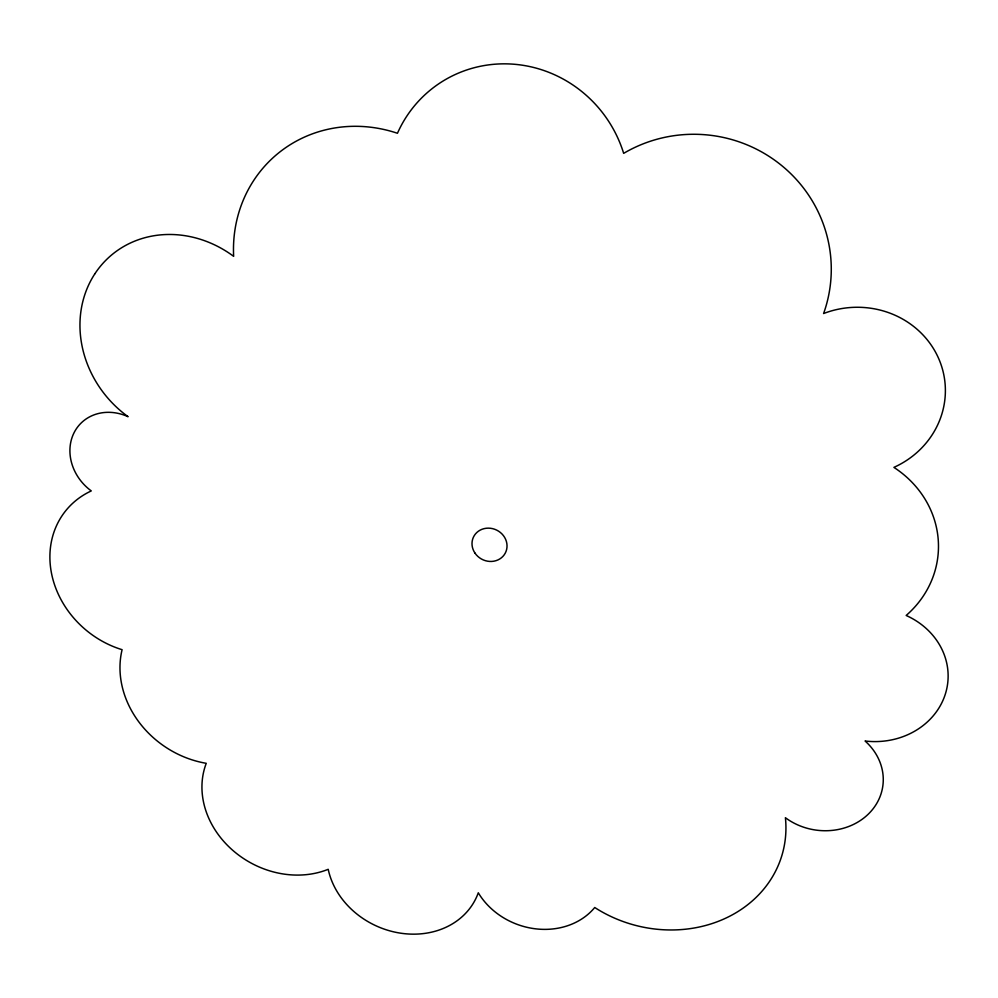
<?xml version="1.0" encoding="UTF-8"?>
<svg xmlns="http://www.w3.org/2000/svg" width="998" height="998" viewBox="0 0 998 998"><rect width="100%" height="100%" fill="white"/><g stroke="black" fill="none" stroke-linecap="round" stroke-linejoin="round"><path stroke-width="1.5" d="M94.947 273.677A106.287 95.371 48.4 0 0 128.093 416.702A47.068 41.23 44.1 0 0 73.964 432.92A47.068 41.23 44.1 0 0 91.28 490.916A92.103 79.915 39.6 0 0 51.459 573.077A92.103 79.915 39.6 0 0 122.093 649.686A93.887 81.038 34.4 0 0 206.249 763.308A87.051 74.289 29.4 0 0 232.921 850.471A87.051 74.289 29.4 0 0 328.205 869.308A79.391 67.652 24.6 0 0 400.136 933.105A79.391 67.652 24.6 0 0 478.291 892.786A69.611 59.83 19.9 0 0 594.733 907.506A124.376 108.458 15.2 0 0 726.095 917.998A124.376 108.458 15.2 0 0 785.401 817.711A60.217 52.894 8.1 0 0 868.135 814.293A60.217 52.894 8.1 0 0 865.066 741.003A74.401 66.579 4.2 0 0 945.156 694.658A74.401 66.579 4.2 0 0 906.159 615.467A103.917 95.708 3.2 0 0 893.896 467.376A89.009 84.119 -5.2 0 0 938.145 357.371A89.009 84.119 -5.2 0 0 823.6 313.522A136.701 134.044 9.4 0 0 780.623 164.695A136.701 134.044 9.4 0 0 623.663 153.355A123.939 119.735 55.7 0 0 514.906 64.309A123.939 119.735 55.7 0 0 397.454 133.27A135.404 126.684 50.2 0 0 233.644 256.336A106.287 95.371 48.4 0 0 94.947 273.677M474.973 553.104A17.814 16.342 27.1 0 0 505.25 553.154A17.814 16.342 27.1 0 0 488.309 528.142A17.814 16.342 27.1 0 0 474.973 553.104"/></g></svg>
